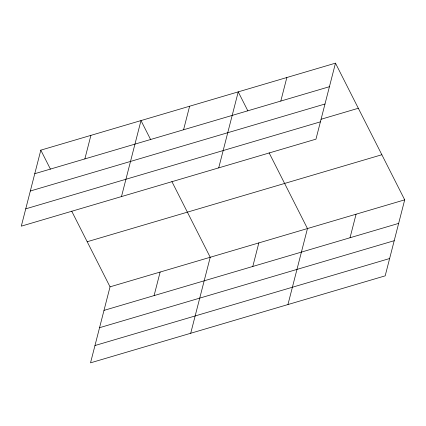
<?xml version="1.0" encoding="UTF-8"?>
<svg xmlns="http://www.w3.org/2000/svg" width="426" height="426" viewBox="0 0 426 426"><rect width="100%" height="100%" fill="white"/><g stroke="black" fill="none" stroke-linecap="round" stroke-linejoin="round"><path stroke-width="0.64" d="M40.816 150.154L21.3 226.158L315.959 139.158L335.475 63.16L40.816 150.154L50.433 169.149M84.859 158.914L90.903 135.367M121.485 196.578L140.995 120.574L150.618 139.568M71.701 211.147L110.041 286.842L90.525 362.84L385.184 275.846L404.7 199.842L335.475 63.16M183.569 129.77L189.618 106.223M154.09 295.601L160.133 272.054M218.719 167.865L238.235 91.867L247.852 110.861M190.71 333.265L210.226 257.261L171.886 181.567M280.809 101.058L286.852 77.511M252.799 266.458L258.843 242.911M287.949 304.553L307.46 228.554L269.125 152.854M350.034 237.745L356.083 214.198M34.767 173.701L329.426 86.707M30.321 191.013L324.979 104.013M321.066 119.264L358.319 108.263M25.746 208.846L320.405 121.847M87.197 241.734L381.856 154.739M110.041 286.842L404.7 199.842M103.997 310.389L398.656 223.394M99.551 327.7L394.21 240.701M94.971 345.534L389.63 258.534"/></g></svg>
